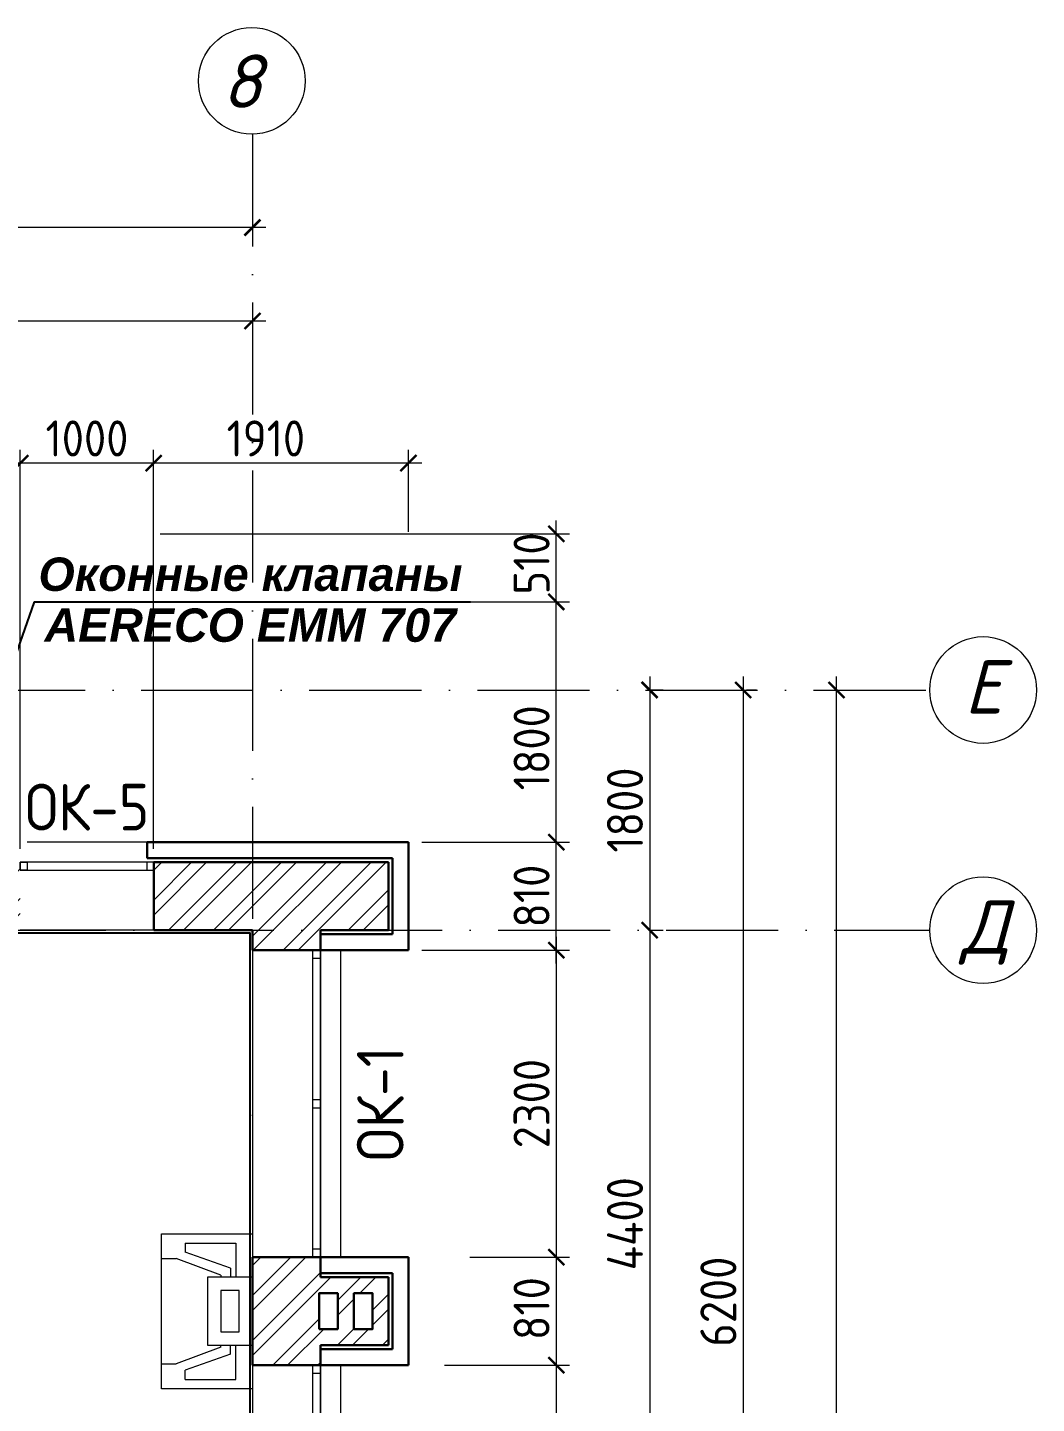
# Model space of a CAD drawing. Header units: millimetres. Extents: x 854812 to 1164625, y 589925 to 823301.
# Drawn here: x 1027229 to 1034793, y 738715 to 749027 of the extents above; entities that cross this region are included whole.
import ezdxf
from ezdxf.enums import TextEntityAlignment as Align

# ---------------------------------------------------------------- set-up
doc = ezdxf.new("R2010")
doc.units = ezdxf.units.MM
doc.linetypes.add('ACAD_ISO10W100', pattern=[18, 12, -3, 0, -3])
doc.linetypes.add('JIS_08_15', pattern=[17.25, 15, -0.75, 0.75, -0.75])
doc.layers.get('Defpoints').update_dxf_attribs({"color": 40})
for name, color, linetype, lineweight in [('АР_Марка_двери', 13, 'Continuous', 9), ('АР_Отделка_трапы-лотки', 133, 'Continuous', 13), ('АР_Штрих_материалы', 27, 'Continuous', 9), ('окна', 132, 'Continuous', 18), ('оси', 50, 'JIS_08_15', 9), ('размеры', 215, 'Continuous', 13), ('стены', 172, 'Continuous', 30), ('текст', 7, 'Continuous', 13), ('ФАСАД', 7, 'Continuous', 13)]:
    doc.layers.add(name, color=color, linetype=linetype, lineweight=lineweight)
doc.layers.add('МЕБЕЛЬ', color=42, linetype='Continuous')
doc.styles.add('GOST 2.304', font='isocpeur.ttf', dxfattribs={"width": 0.9})
doc.styles.add('Isocpeur', font='isocpeui.ttf')
doc.styles.add('style1', font='arialbi.ttf')
doc.dimstyles.new('1', dxfattribs={"dimscale": 100, "dimtxt": 2.7, "dimasz": 1.2, "dimexe": 1, "dimexo": 1, "dimgap": 0.5, "dimtad": 1, "dimdec": 0, "dimzin": 0, "dimdsep": 46, "dimtxsty": 'GOST 2.304', "dimblk": 'ARCHTICK', "dimcen": 0.09, "dimdle": 1, "dimclrd": 256, "dimclre": 256, "dimclrt": 7, "dimadec": 0, "dimazin": 0, "dimtfac": 1, "dimtdec": 0, "dimtmove": 1, "dimatfit": 3, "dimldrblk": 'ARCHTICK', "dimfxl": 100, "dimtolj": 1, "dimtzin": 0, "dimlwd": 5, "dimlwe": 5, "dimarcsym": 1})

# ---------------------------------------------------------------- blocks, each defined once
blk = doc.blocks.new('ок1000')
at = {"layer": 'окна', "ltscale": 0.1}
for p, q in [((962542, 736582), (962542, 735582)), ((961882, 736532), (961882, 735632))]:
    blk.add_line(p, q, dxfattribs=at)
for points in [[(962092, 735582), (962092, 736582), (962032, 736582), (962032, 735582)], [(962092, 736530), (962092, 736582), (962032, 736582), (962032, 736530)], [(962092, 735634), (962092, 735582), (962032, 735582), (962032, 735634)]]:
    blk.add_lwpolyline(points, close=True, dxfattribs=at)
blk = doc.blocks.new('_ArchTick')
at = {"color": 0, "linetype": 'ByBlock', "const_width": 0.15}
blk.add_lwpolyline([(-0.5, -0.5), (0.5, 0.5)], dxfattribs=at)
blk = doc.blocks.new('*D523')
at = {"layer": 'Defpoints', "color": 0, "lineweight": 50, "ltscale": 0.1}
for p in [(1030545, 742112), (1030444, 739812), (1031193, 739812)]:
    blk.add_point(p, dxfattribs=at)
at = {"layer": 'размеры', "lineweight": 5, "ltscale": 0.1}
for p, q in [((1031193, 742212), (1031193, 739712)), ((1030645, 742112), (1031293, 742112)), ((1030544, 739812), (1031293, 739812))]:
    blk.add_line(p, q, dxfattribs=at)
at = {"layer": 'размеры', "lineweight": 5, "ltscale": 0.1, "xscale": 120, "yscale": 120, "zscale": 120}
for p, rotation in [((1031193, 742112), 90), ((1031193, 739812), 270)]:
    blk.add_blockref('_ArchTick', p, dxfattribs=dict(at, rotation=rotation))
at = {"layer": 'размеры', "color": 7, "ltscale": 0.1, "insert": (1031008, 740962), "char_height": 270, "attachment_point": 5, "rotation": 90, "style": 'GOST 2.304'}
blk.add_mtext('\\A1;2300', dxfattribs=at)
blk = doc.blocks.new('*D525')
at = {"layer": 'Defpoints', "color": 0, "lineweight": 50, "ltscale": 0.1}
for p in [(1030254, 739002), (1030254, 737202), (1031193, 737202)]:
    blk.add_point(p, dxfattribs=at)
at = {"layer": 'размеры', "lineweight": 5, "ltscale": 0.1}
for p, q in [((1031193, 739102), (1031193, 737102)), ((1030354, 739002), (1031293, 739002)), ((1030354, 737202), (1031293, 737202))]:
    blk.add_line(p, q, dxfattribs=at)
at = {"layer": 'размеры', "lineweight": 5, "ltscale": 0.1, "xscale": 120, "yscale": 120, "zscale": 120}
for p, rotation in [((1031193, 739002), 90), ((1031193, 737202), 270)]:
    blk.add_blockref('_ArchTick', p, dxfattribs=dict(at, rotation=rotation))
at = {"layer": 'размеры', "color": 7, "ltscale": 0.1, "insert": (1031008, 738130), "char_height": 270, "attachment_point": 5, "rotation": 90, "style": 'GOST 2.304'}
blk.add_mtext('\\A1;1800', dxfattribs=at)
blk = doc.blocks.new('*D526')
at = {"layer": 'Defpoints', "color": 0, "lineweight": 50, "ltscale": 0.1}
for p in [(1030254, 744722), (1031193, 744722), (1030254, 742922)]:
    blk.add_point(p, dxfattribs=at)
at = {"layer": 'размеры', "lineweight": 5, "ltscale": 0.1}
for p, q in [((1031193, 742822), (1031193, 744822)), ((1030354, 744722), (1031293, 744722)), ((1030354, 742922), (1031293, 742922))]:
    blk.add_line(p, q, dxfattribs=at)
at = {"layer": 'размеры', "lineweight": 5, "ltscale": 0.1, "xscale": 120, "yscale": 120, "zscale": 120}
for p, rotation in [((1031193, 744722), 90), ((1031193, 742922), 270)]:
    blk.add_blockref('_ArchTick', p, dxfattribs=dict(at, rotation=rotation))
at = {"layer": 'размеры', "color": 7, "ltscale": 0.1, "insert": (1031008, 743629), "char_height": 270, "attachment_point": 5, "rotation": 90, "style": 'GOST 2.304'}
blk.add_mtext('\\A1;1800', dxfattribs=at)
blk = doc.blocks.new('*D531')
at = {"layer": 'Defpoints', "color": 0, "lineweight": 50, "ltscale": 0.1}
for p in [(1031805, 744062), (1031805, 742262), (1031893, 742262)]:
    blk.add_point(p, dxfattribs=at)
at = {"layer": 'размеры', "lineweight": 5, "ltscale": 0.1}
for p, q in [((1031893, 744162), (1031893, 742162)), ((1031905, 744062), (1031993, 744062)), ((1031905, 742262), (1031993, 742262))]:
    blk.add_line(p, q, dxfattribs=at)
at = {"layer": 'размеры', "lineweight": 5, "ltscale": 0.1, "xscale": 120, "yscale": 120, "zscale": 120}
for p, rotation in [((1031893, 744062), 90), ((1031893, 742262), 270)]:
    blk.add_blockref('_ArchTick', p, dxfattribs=dict(at, rotation=rotation))
at = {"layer": 'размеры', "color": 7, "ltscale": 0.1, "insert": (1031708, 743162), "char_height": 270, "attachment_point": 5, "rotation": 90, "style": 'GOST 2.304'}
blk.add_mtext('\\A1;1800', dxfattribs=at)
blk = doc.blocks.new('*D532')
at = {"layer": 'Defpoints', "color": 0, "lineweight": 50, "ltscale": 0.1}
for p in [(1031805, 742262), (1031805, 737862), (1031893, 737862)]:
    blk.add_point(p, dxfattribs=at)
at = {"layer": 'размеры', "lineweight": 5, "ltscale": 0.1}
for p, q in [((1031893, 742362), (1031893, 737762)), ((1031905, 742262), (1031993, 742262)), ((1031905, 737862), (1031993, 737862))]:
    blk.add_line(p, q, dxfattribs=at)
at = {"layer": 'размеры', "lineweight": 5, "ltscale": 0.1, "xscale": 120, "yscale": 120, "zscale": 120}
for p, rotation in [((1031893, 742262), 90), ((1031893, 737862), 270)]:
    blk.add_blockref('_ArchTick', p, dxfattribs=dict(at, rotation=rotation))
at = {"layer": 'размеры', "color": 7, "ltscale": 0.1, "insert": (1031708, 740062), "char_height": 270, "attachment_point": 5, "rotation": 90, "style": 'GOST 2.304'}
blk.add_mtext('\\A1;4400', dxfattribs=at)
blk = doc.blocks.new('*D534')
at = {"layer": 'Defpoints', "color": 0, "lineweight": 50, "ltscale": 0.1}
for p in [(1032519, 744062), (1032519, 737862), (1032593, 737862)]:
    blk.add_point(p, dxfattribs=at)
at = {"layer": 'размеры', "lineweight": 5, "ltscale": 0.1}
for p, q in [((1032593, 744162), (1032593, 737762)), ((1032619, 744062), (1032693, 744062)), ((1032619, 737862), (1032693, 737862))]:
    blk.add_line(p, q, dxfattribs=at)
at = {"layer": 'размеры', "lineweight": 5, "ltscale": 0.1, "xscale": 120, "yscale": 120, "zscale": 120}
for p, rotation in [((1032593, 744062), 90), ((1032593, 737862), 270)]:
    blk.add_blockref('_ArchTick', p, dxfattribs=dict(at, rotation=rotation))
at = {"layer": 'размеры', "color": 7, "ltscale": 0.1, "insert": (1032408, 739478), "char_height": 270, "attachment_point": 5, "rotation": 90, "style": 'GOST 2.304'}
blk.add_mtext('\\A1;6200', dxfattribs=at)
blk = doc.blocks.new('*D536')
at = {"layer": 'Defpoints', "color": 0, "lineweight": 50, "ltscale": 0.1}
for p in [(1028175, 745762), (1030085, 745146), (1028175, 742772)]:
    blk.add_point(p, dxfattribs=at)
at = {"layer": 'размеры', "lineweight": 5, "ltscale": 0.1}
for p, q in [((1028175, 742872), (1028175, 745862)), ((1030085, 745246), (1030085, 745862)), ((1030185, 745762), (1028075, 745762))]:
    blk.add_line(p, q, dxfattribs=at)
at = {"layer": 'размеры', "lineweight": 5, "ltscale": 0.1, "xscale": 120, "yscale": 120, "zscale": 120, "rotation": 180}
blk.add_blockref('_ArchTick', (1028175, 745762), dxfattribs=at)
at = {"layer": 'размеры', "lineweight": 5, "ltscale": 0.1, "xscale": 120, "yscale": 120, "zscale": 120}
blk.add_blockref('_ArchTick', (1030085, 745762), dxfattribs=at)
at = {"layer": 'размеры', "color": 7, "ltscale": 0.1, "insert": (1029016, 745947), "char_height": 270, "attachment_point": 5, "style": 'GOST 2.304'}
blk.add_mtext('\\A1;1910', dxfattribs=at)
blk = doc.blocks.new('*D537')
at = {"layer": 'Defpoints', "color": 0, "lineweight": 50, "ltscale": 0.1}
for p in [(1027175, 745762), (1027175, 742772), (1028175, 742772)]:
    blk.add_point(p, dxfattribs=at)
at = {"layer": 'размеры', "lineweight": 5, "ltscale": 0.1}
for p, q in [((1027175, 742872), (1027175, 745862)), ((1028175, 742872), (1028175, 745862)), ((1028275, 745762), (1027075, 745762))]:
    blk.add_line(p, q, dxfattribs=at)
at = {"layer": 'размеры', "lineweight": 5, "ltscale": 0.1, "xscale": 120, "yscale": 120, "zscale": 120, "rotation": 180}
blk.add_blockref('_ArchTick', (1027175, 745762), dxfattribs=at)
at = {"layer": 'размеры', "lineweight": 5, "ltscale": 0.1, "xscale": 120, "yscale": 120, "zscale": 120}
blk.add_blockref('_ArchTick', (1028175, 745762), dxfattribs=at)
at = {"layer": 'размеры', "color": 7, "ltscale": 0.1, "insert": (1027675, 745947), "char_height": 270, "attachment_point": 5, "style": 'GOST 2.304'}
blk.add_mtext('\\A1;1000', dxfattribs=at)
blk = doc.blocks.new('*D538')
at = {"layer": 'Defpoints', "color": 0, "lineweight": 50, "ltscale": 0.1}
for p in [(1025265, 745762), (1025265, 744722), (1027175, 742772)]:
    blk.add_point(p, dxfattribs=at)
at = {"layer": 'размеры', "lineweight": 5, "ltscale": 0.1}
for p, q in [((1025265, 744822), (1025265, 745862)), ((1027175, 742872), (1027175, 745862)), ((1027275, 745762), (1025165, 745762))]:
    blk.add_line(p, q, dxfattribs=at)
at = {"layer": 'размеры', "lineweight": 5, "ltscale": 0.1, "xscale": 120, "yscale": 120, "zscale": 120, "rotation": 180}
blk.add_blockref('_ArchTick', (1025265, 745762), dxfattribs=at)
at = {"layer": 'размеры', "lineweight": 5, "ltscale": 0.1, "xscale": 120, "yscale": 120, "zscale": 120}
blk.add_blockref('_ArchTick', (1027175, 745762), dxfattribs=at)
at = {"layer": 'размеры', "color": 7, "ltscale": 0.1, "insert": (1026220, 745947), "char_height": 270, "attachment_point": 5, "style": 'GOST 2.304'}
blk.add_mtext('\\A1;1910', dxfattribs=at)
blk = doc.blocks.new('*D548')
at = {"layer": 'Defpoints', "color": 0, "lineweight": 50}
for p in [(1024605, 746850), (1024605, 746827), (1028915, 746850)]:
    blk.add_point(p, dxfattribs=at)
at = {"layer": 'размеры', "lineweight": 5}
for p, q in [((1029015, 746827), (1024505, 746827)), ((1024605, 746750), (1024605, 746727)), ((1028915, 746750), (1028915, 746727))]:
    blk.add_line(p, q, dxfattribs=at)
at = {"layer": 'размеры', "lineweight": 5, "xscale": 120, "yscale": 120, "zscale": 120, "rotation": 180}
blk.add_blockref('_ArchTick', (1024605, 746827), dxfattribs=at)
at = {"layer": 'размеры', "lineweight": 5, "xscale": 120, "yscale": 120, "zscale": 120}
blk.add_blockref('_ArchTick', (1028915, 746827), dxfattribs=at)
at = {"layer": 'размеры', "color": 7, "insert": (1026760, 747012), "char_height": 270, "attachment_point": 5, "style": 'GOST 2.304'}
blk.add_mtext('\\A1;4310', dxfattribs=at)
blk = doc.blocks.new('*D549')
at = {"layer": 'Defpoints', "color": 0, "lineweight": 50}
for p in [(1011745, 747550), (1011745, 747527), (1028915, 747550)]:
    blk.add_point(p, dxfattribs=at)
at = {"layer": 'размеры', "lineweight": 5}
for p, q in [((1029015, 747527), (1011645, 747527)), ((1011745, 747450), (1011745, 747427)), ((1028915, 747450), (1028915, 747427))]:
    blk.add_line(p, q, dxfattribs=at)
at = {"layer": 'размеры', "lineweight": 5, "xscale": 120, "yscale": 120, "zscale": 120, "rotation": 180}
blk.add_blockref('_ArchTick', (1011745, 747527), dxfattribs=at)
at = {"layer": 'размеры', "lineweight": 5, "xscale": 120, "yscale": 120, "zscale": 120}
blk.add_blockref('_ArchTick', (1028915, 747527), dxfattribs=at)
at = {"layer": 'размеры', "color": 7, "insert": (1019836, 747712), "char_height": 270, "attachment_point": 5, "style": 'GOST 2.304'}
blk.add_mtext('\\A1;17170', dxfattribs=at)
blk = doc.blocks.new('*D556')
at = {"layer": 'Defpoints', "color": 0, "lineweight": 50, "ltscale": 0.1}
for p in [(1033293, 744062), (1033293, 744062), (1033293, 728862)]:
    blk.add_point(p, dxfattribs=at)
at = {"layer": 'ФАСАД', "lineweight": 5, "ltscale": 0.1}
blk.add_line((1033293, 728762), (1033293, 744162), dxfattribs=at)
at = {"layer": 'ФАСАД', "lineweight": 5, "ltscale": 0.1, "xscale": 120, "yscale": 120, "zscale": 120}
for p, rotation in [((1033293, 744062), 90), ((1033293, 728862), 270)]:
    blk.add_blockref('_ArchTick', p, dxfattribs=dict(at, rotation=rotation))
at = {"layer": 'ФАСАД', "color": 7, "lineweight": 35, "ltscale": 0.1, "insert": (1033108, 736462), "char_height": 270, "attachment_point": 5, "rotation": 90, "style": 'GOST 2.304'}
blk.add_mtext('\\A1;15200', dxfattribs=at)
blk = doc.blocks.new('*D560')
at = {"layer": 'Defpoints', "color": 0, "lineweight": 50, "ltscale": 0.1}
for p in [(1030085, 742922), (1031193, 742922), (1030085, 742112)]:
    blk.add_point(p, dxfattribs=at)
at = {"layer": 'размеры', "lineweight": 5, "ltscale": 0.1}
for p, q in [((1031193, 742012), (1031193, 743022)), ((1030185, 742922), (1031293, 742922)), ((1030185, 742112), (1031293, 742112))]:
    blk.add_line(p, q, dxfattribs=at)
at = {"layer": 'размеры', "lineweight": 5, "ltscale": 0.1, "xscale": 120, "yscale": 120, "zscale": 120}
for p, rotation in [((1031193, 742922), 90), ((1031193, 742112), 270)]:
    blk.add_blockref('_ArchTick', p, dxfattribs=dict(at, rotation=rotation))
at = {"layer": 'размеры', "color": 7, "ltscale": 0.1, "insert": (1031008, 742517), "char_height": 270, "attachment_point": 5, "rotation": 90, "style": 'GOST 2.304'}
blk.add_mtext('\\A1;810', dxfattribs=at)
blk = doc.blocks.new('*D561')
at = {"layer": 'Defpoints', "color": 0, "lineweight": 50, "ltscale": 0.1}
for p in [(1030762, 739812), (1030762, 739002), (1031193, 739002)]:
    blk.add_point(p, dxfattribs=at)
at = {"layer": 'размеры', "lineweight": 5, "ltscale": 0.1}
for p, q in [((1031193, 739912), (1031193, 738902)), ((1030862, 739812), (1031293, 739812)), ((1030862, 739002), (1031293, 739002))]:
    blk.add_line(p, q, dxfattribs=at)
at = {"layer": 'размеры', "lineweight": 5, "ltscale": 0.1, "xscale": 120, "yscale": 120, "zscale": 120}
for p, rotation in [((1031193, 739812), 90), ((1031193, 739002), 270)]:
    blk.add_blockref('_ArchTick', p, dxfattribs=dict(at, rotation=rotation))
at = {"layer": 'размеры', "color": 7, "ltscale": 0.1, "insert": (1031008, 739426), "char_height": 270, "attachment_point": 5, "rotation": 90, "style": 'GOST 2.304'}
blk.add_mtext('\\A1;810', dxfattribs=at)
blk = doc.blocks.new('*D571')
at = {"layer": 'Defpoints', "color": 0, "lineweight": 50, "ltscale": 0.1}
for p in [(1028123, 745232), (1031193, 745232), (1031016, 744722)]:
    blk.add_point(p, dxfattribs=at)
at = {"layer": 'размеры', "lineweight": 5, "ltscale": 0.1}
for p, q in [((1031193, 744622), (1031193, 745332)), ((1028223, 745232), (1031293, 745232)), ((1031116, 744722), (1031293, 744722))]:
    blk.add_line(p, q, dxfattribs=at)
at = {"layer": 'размеры', "lineweight": 5, "ltscale": 0.1, "xscale": 120, "yscale": 120, "zscale": 120}
for p, rotation in [((1031193, 745232), 90), ((1031193, 744722), 270)]:
    blk.add_blockref('_ArchTick', p, dxfattribs=dict(at, rotation=rotation))
at = {"layer": 'размеры', "color": 7, "ltscale": 0.1, "insert": (1031008, 745010), "char_height": 270, "attachment_point": 5, "rotation": 90, "style": 'GOST 2.304'}
blk.add_mtext('\\A1;510', dxfattribs=at)

msp = doc.modelspace()

# ---------------------------------------------------------------- hatches: boundary and pattern name
at = {"layer": 'АР_Штрих_материалы', "ltscale": 100}
h = msp.add_hatch(dxfattribs=at)
h.set_pattern_fill('ANSI32', color=256, scale=25, style=0)
h.set_pattern_definition([(45, (51302.94, 0), (-168.3798, 168.3798), []), (45, (51415.2, 0), (-168.3798, 168.3798), [])])
h.paths.add_polyline_path([(1012815.5, 742771.9), (1011745.5, 742771.9), (1011745.5, 743281.9), (1011235.5, 743281.9), (1011235.5, 740661.4), (1011745.5, 740661.4), (1011745.5, 742262.1), (1012815.5, 742262.1)])
h.paths.add_polyline_path([(1016835.5, 742771.9), (1015485.5, 742771.9), (1015485.5, 743281.9), (1014975.5, 743281.9), (1014975.5, 742771.9), (1013915.5, 742771.9), (1013915.5, 742262.1), (1014975.5, 742262.1), (1014975.5, 740688.9), (1015225.5, 740688.9), (1015365.5, 740688.9), (1015365.5, 740548.9), (1015225.5, 740548.9), (1014975.5, 740548.9), (1014975.5, 740428.9), (1015225.5, 740428.9), (1015365.5, 740428.9), (1015365.5, 740158.9), (1015225.5, 740158.9), (1014975.5, 740158.9), (1014975.5, 737861.9), (1013815.5, 737861.9), (1013815.5, 737481.6), (1014975.5, 737481.6), (1014975.5, 737351.9), (1016595.5, 737351.9), (1016595.5, 737481.6), (1018335.5, 737481.6), (1018335.5, 736151.9), (1017915.4, 736151.9), (1017915.4, 736031.9), (1018335.5, 736031.9), (1018335.5, 735771.9), (1018455.5, 735771.9), (1018455.5, 737481.6), (1020705.5, 737481.6), (1020705.5, 738891.9), (1020325.5, 738891.9), (1020325.5, 737861.9), (1015485.5, 737861.9), (1015485.5, 738461.9), (1015485.5, 739638.9), (1015365.2, 739638.9), (1015225.2, 739638.9), (1015225.2, 739778.9), (1015365.2, 739778.9), (1015485.1, 739778.9), (1015485.1, 739898.9), (1015365.2, 739898.9), (1015225.2, 739898.9), (1015225.2, 740038.9), (1015365.2, 740038.9), (1015485.5, 740038.9), (1015485.5, 742261.9), (1016835.5, 742262)])
h.paths.add_polyline_path([(1018895.5, 742771.9), (1018695.5, 742771.9), (1018695.5, 743281.9), (1018185.5, 743281.9), (1018185.5, 742771.9), (1018035.5, 742771.9), (1018035.5, 742262), (1018895.5, 742262.1)], flags=17)
h.paths.add_polyline_path([(1020705.5, 744061.9), (1022055.5, 744061.9), (1022055.5, 744571.6), (1020705.5, 744571.6), (1020705.5, 745081.6), (1020195.5, 745081.6), (1020195.5, 742771.9), (1019995.5, 742771.9), (1019995.5, 742262.1), (1020325.5, 742262.1), (1020325.5, 741232.1), (1020705.5, 741232.1)])
h.paths.add_polyline_path([(1024065.5, 744571.9), (1023915.5, 744571.9), (1023915.5, 745081.9), (1023405.5, 745081.9), (1023405.5, 744571.9), (1023255.5, 744571.9), (1023255.5, 744061.9), (1024065.5, 744061.9)])
h.paths.add_polyline_path([(1027175.5, 742771.9), (1025115.5, 742771.9), (1025115.5, 742921.9), (1024605.5, 742921.9), (1024605.5, 742261.9), (1027175.5, 742261.9)])
h.paths.add_polyline_path([(1029935.5, 742771.9), (1028175.5, 742771.9), (1028175.5, 742261.9), (1028915.5, 742261.9), (1028915.5, 742261.6), (1028915.5, 742111.9), (1029425.5, 742111.9), (1029425.5, 742261.9), (1029935.5, 742261.9)])
h.paths.add_polyline_path([(1029935.5, 739661.6), (1029425.5, 739661.6), (1029425.5, 739811.6), (1028915.5, 739811.6), (1028915.5, 739001.6), (1029425.5, 739001.6), (1029425.5, 739152), (1029935.5, 739152.1)])
h.paths.add_polyline_path([(1029415.5, 739541.6), (1029555.5, 739541.6), (1029555.5, 739272), (1029415.5, 739272)], flags=16)
h.paths.add_polyline_path([(1029675.5, 739541.6), (1029815.5, 739541.6), (1029815.5, 739272), (1029675.5, 739272)], flags=16)
h.paths.add_polyline_path([(1028375.5, 737861.9), (1025105.5, 737861.9), (1025105.5, 737741.9), (1025105.5, 737601.9), (1024965.5, 737601.9), (1024965.5, 737741.9), (1024965.5, 737861.9), (1023495.5, 737861.9), (1023495.5, 736261.4), (1025095.5, 736261.4), (1025095.5, 736381.4), (1023875.5, 736381.4), (1023875.5, 737481.6), (1024705.5, 737481.8), (1024705.5, 737601.9), (1024705.5, 737741.9), (1024845.5, 737741.9), (1024845.5, 737601.9), (1024845.5, 737481.8), (1024975.5, 737481.9), (1024975.5, 737241.4), (1025095.5, 737241.4), (1025095.5, 737481.9), (1025225.5, 737481.9), (1025225.5, 737601.9), (1025225.5, 737741.9), (1025365.5, 737741.9), (1025365.5, 737601.9), (1025365.5, 737481.9), (1027715.5, 737481.9), (1027715.5, 736601.9), (1028225.5, 736601.9), (1028225.5, 737481.6), (1028375.5, 737481.6)])
h.paths.add_polyline_path([(1028225.5, 735601.9), (1027715.5, 735601.9), (1027715.5, 735381.9), (1025037.9, 735381.9, -0.0804194), (1024910, 735381.9), (1023875.5, 735381.9), (1023875.5, 735451.4), (1023495.5, 735451.4), (1023495.5, 734941.4), (1023875.5, 734941.4), (1023875.5, 735261.9), (1027715.5, 735261.9), (1027715.5, 732542.3), (1028225.5, 732542.3)])

# ---------------------------------------------------------------- linework, layer by layer
at = {"layer": 'Defpoints', "ltscale": 40}
for q in [(1026776.5, 743292.5), (1030551.1, 744721.7)]:
    msp.add_line((1027279.6, 744721.7), q, dxfattribs=at)
at = {"layer": 'Defpoints', "ltscale": 0.1}
msp.add_lwpolyline([(1020725.5, 741212.1), (1020725.5, 741212.1), (1020725.5, 744041.9), (1024585.5, 744041.9), (1024585.5, 742241.9), (1028895.5, 742241.9), (1028895.5, 737881.9), (1028895.5, 737881.9), (1023475.5, 737881.9), (1023475.5, 737881.9), (1023475.5, 737881.9), (1023475.5, 737881.9), (1023475.5, 737881.9), (1023475.5, 728881.6), (1020725.5, 728881.6), (1020725.5, 734661.6), (1018475.5, 734661.6), (1018475.5, 737461.6), (1020725.5, 737461.6), (1020725.5, 741212.1)], close=True, dxfattribs=at)
at = {"layer": 'АР_Отделка_трапы-лотки', "ltscale": 0.1}
msp.add_lwpolyline([(1020725.5, 737461.6), (1020725.5, 737861.9), (1020725.5, 738911.9), (1020305.5, 738911.9), (1020305.5, 737881.9), (1015505.5, 737881.9), (1015505.5, 742241.9), (1020305.5, 742242.1), (1020305.5, 741212.1), (1020725.5, 741212.1), (1020725.5, 744041.9), (1024585.5, 744041.9), (1024585.5, 742241.9), (1028895.5, 742241.9), (1028895.5, 737881.9), (1023475.5, 737881.9), (1023475.5, 737481.6), (1023475.5, 736241.4)], dxfattribs=at)
at = {"layer": 'мебель', "color": 7, "lineweight": 15, "ltscale": 0.4}
for p, q in [((1028412.4, 739917.6), (1028412.4, 739849.2)), ((1028235, 739801.3), (1028344.6, 739801.3)), ((1028678.9, 739675.8), (1028344.5, 739801.3)), ((1028751.8, 739729.7), (1028412.4, 739849.2)), ((1028678.9, 739675.8), (1028678.9, 739662)), ((1028751.8, 739729.7), (1028751.9, 739662)), ((1028678.9, 739137.4), (1028344.5, 739011.9)), ((1028678.9, 739137.4), (1028678.9, 739151.2)), ((1028751.8, 739083.5), (1028751.9, 739151.2)), ((1028751.8, 739083.5), (1028412.4, 738964)), ((1028235, 739011.9), (1028344.6, 739011.9)), ((1028412.4, 738895.6), (1028412.4, 738964))]:
    msp.add_line(p, q, dxfattribs=at)
for points in [[(1028235, 739801.3), (1028235, 739987.6), (1028915.5, 739987.6), (1028915.5, 738825.6), (1028235, 738825.6), (1028235, 739011.9)], [(1028412.4, 739917.6), (1028792, 739917.6), (1028792, 739662)], [(1028412.4, 738895.6), (1028792, 738895.6), (1028792, 739151.2)]]:
    msp.add_lwpolyline(points, dxfattribs=at)
at = {"layer": 'мебель', "color": 7, "lineweight": 15}
msp.add_lwpolyline([(1028235, 739011.9), (1028235, 739801.3)], dxfattribs=at)
at = {"layer": 'мебель', "color": 7, "lineweight": 15, "ltscale": 0.4}
for points in [[(1028578.9, 739662), (1028578.9, 739151.2), (1028915.5, 739151.2), (1028915.5, 739662)], [(1028678.9, 739562), (1028678.9, 739251.2), (1028815.5, 739251.2), (1028815.5, 739562)]]:
    msp.add_lwpolyline(points, close=True, dxfattribs=at)
at = {"layer": 'окна', "ltscale": 0.1}
for p, q in [((1028915.5, 742141.6), (1028915.5, 739811.6)), ((1029425.5, 742111.6), (1029425.5, 739811.6)), ((1029575.5, 742111.6), (1029575.5, 739811.6)), ((1028915.5, 739001.6), (1028915.5, 737861.6)), ((1029425.5, 739001.6), (1029425.5, 737351.6)), ((1029575.5, 739001.6), (1029575.5, 737201.6))]:
    msp.add_line(p, q, dxfattribs=at)
for points in [[(1029365.5, 742051.9), (1029425.5, 742051.9), (1029425.5, 742111.9), (1029365.5, 742111.9)], [(1029365.5, 742111.9), (1029365.5, 739811.6), (1029425.5, 739811.6), (1029425.5, 742111.9)], [(1029365.5, 740931.7), (1029425.5, 740931.7), (1029425.5, 740991.7), (1029365.5, 740991.7)], [(1029365.5, 739811.6), (1029425.5, 739811.6), (1029425.5, 739871.6), (1029365.5, 739871.6)], [(1029365.5, 739001.6), (1029365.5, 737351.6), (1029425.5, 737351.6), (1029425.5, 739001.6)], [(1029365.5, 739001.6), (1029365.5, 738941.6), (1029425.5, 738941.6), (1029425.5, 739001.6)]]:
    msp.add_lwpolyline(points, close=True, dxfattribs=at)
at = {"layer": 'оси', "color": 7, "linetype": 'ACAD_ISO10W100', "ltscale": 70}
for p, q in [((1028915.5, 748226.6), (1028915.5, 723436.1)), ((1020521.1, 744061.9), (1033992.5, 744061.9)), ((1021936.2, 742261.9), (1033992.5, 742261.9))]:
    msp.add_line(p, q, dxfattribs=at)
at = {"layer": 'стены', "ltscale": 0.1}
for p, q in [((1030085.5, 742921.9), (1028125.5, 742921.9)), ((1028125.5, 742921.9), (1028125.5, 742801.9)), ((1030085.5, 742921.9), (1030085.5, 742111.9)), ((1029965.5, 742801.9), (1028125.5, 742801.9)), ((1029935.5, 742771.9), (1028175.5, 742771.9)), ((1028175.5, 742771.9), (1028175.5, 742261.9)), ((1029935.5, 742771.9), (1029935.5, 742261.9)), ((1029965.5, 742801.9), (1029965.5, 742231.9)), ((1028915.5, 742261.6), (1028175.5, 742261.6)), ((1028915.5, 742261.6), (1028915.5, 742111.9)), ((1029935.5, 742261.9), (1029425.5, 742261.9)), ((1029425.5, 742111.6), (1029425.5, 742261.9)), ((1029425.5, 742231.9), (1029965.5, 742231.9)), ((1028915.5, 742111.9), (1030085.5, 742111.9)), ((1028915.5, 739811.6), (1028915.5, 739001.6)), ((1028915.5, 739811.6), (1030085.5, 739811.6)), ((1029425.5, 739811.6), (1029425.5, 739661.6)), ((1030085.5, 739811.6), (1030085.5, 739001.6)), ((1029965.5, 739691.6), (1029425.5, 739691.6)), ((1029935.5, 739661.6), (1029425.5, 739661.6)), ((1029935.5, 739661.6), (1029935.5, 739152.1)), ((1029965.5, 739691.6), (1029965.5, 739121.6)), ((1029935.5, 739152.1), (1029425.5, 739152)), ((1029425.5, 739002), (1029425.5, 739152)), ((1029425.5, 739121.6), (1029965.5, 739121.6)), ((1028915.5, 739001.6), (1030085.5, 739001.6))]:
    msp.add_line(p, q, dxfattribs=at)
for points in [[(1029415.5, 739272), (1029555.5, 739272), (1029555.5, 739541.6), (1029415.5, 739541.6)], [(1029675.5, 739272), (1029815.5, 739272), (1029815.5, 739541.6), (1029675.5, 739541.6)]]:
    msp.add_lwpolyline(points, close=True, dxfattribs=at)
at = {"layer": 'текст', "color": 7}
for centre in [(1028910.5, 748626.6), (1034392.5, 744061.9), (1034392.5, 742261.6)]:
    msp.add_circle(centre, 400, dxfattribs=at)

# ---------------------------------------------------------------- block references
at = {"layer": 'размеры', "rotation": 270}
msp.add_blockref('ок1000', (291593.6, 1704803.9), dxfattribs=at)

# ---------------------------------------------------------------- texts
at = {"layer": 'Defpoints', "ltscale": 40, "style": 'style1'}
for s, p in [('Оконные клапаны', (1027311.5, 744804.6)), ('AERECO ЕММ 707', (1027356.9, 744423.1))]:
    msp.add_text(s, height=250, dxfattribs=at).set_placement(p)
at = {"layer": 'АР_Марка_двери', "linetype": 'Continuous', "lineweight": 15, "style": 'GOST 2.304', "width": 0.9}
msp.add_text('ОК-5', height=350, dxfattribs=at).set_placement((1027677.5, 743009.1), align=Align.CENTER)
msp.add_text('ОК-1', height=350, rotation=90, dxfattribs=at).set_placement((1030048.6, 740961.6), align=Align.CENTER)
at = {"layer": 'текст', "color": 7, "style": 'Isocpeur'}
for s, p in [('8', (1028835.4, 748424.2)), ('Е', (1034394.7, 743885.5)), ('Д', (1034407.7, 742085.2))]:
    msp.add_text(s, height=400, dxfattribs=at).set_placement(p, align=Align.CENTER)

# ---------------------------------------------------------------- dimensions: what is measured, and where the dimension line sits
at = {"layer": 'размеры'}
dim = msp.add_linear_dim(base=(1011745.5, 747526.6), p1=(1028915.5, 747549.8), p2=(1011745.5, 747549.8), angle=180, dimstyle='1', dxfattribs=at)
dim.commit()
dim.dimension.update_dxf_attribs({"geometry": '*D549', "text_midpoint": (1019836.5, 747526.6), "dimtype": 160})
dim = msp.add_linear_dim(base=(1024605.5, 746826.6), p1=(1028915.5, 746849.8), p2=(1024605.5, 746849.8), angle=180, dimstyle='1', dxfattribs=at)
dim.commit()
dim.dimension.update_dxf_attribs({"geometry": '*D548', "text_midpoint": (1026760.5, 747011.6)})
at = {"layer": 'размеры', "ltscale": 0.1}
for base, p1, p2, angle, picture, middle in [((1025265.5, 745761.8), (1027175.5, 742771.9), (1025265.5, 744721.9), 180, '*D538', (1026220.5, 745946.8)), ((1027175.5, 745761.8), (1028175.5, 742771.9), (1027175.5, 742771.9), 180, '*D537', (1027675.5, 745946.8)), ((1031892.5, 742261.9), (1031805.1, 744061.9), (1031805.1, 742261.9), 90, '*D531', (1031707.5, 743161.9)), ((1031192.5, 742921.9), (1030085.5, 742111.9), (1030085.5, 742921.9), 90, '*D560', (1031007.5, 742516.9)), ((1031892.5, 737861.6), (1031805.1, 742261.9), (1031805.1, 737861.6), 90, '*D532', (1031707.5, 740061.7))]:
    dim = msp.add_linear_dim(base=base, p1=p1, p2=p2, angle=angle, dimstyle='1', dxfattribs=at)
    dim.commit()
    dim.dimension.update_dxf_attribs({"geometry": picture, "text_midpoint": middle})
for base, p1, p2, angle, picture, middle in [((1028175.5, 745761.8), (1030085.5, 745146.5), (1028175.5, 742771.9), 180, '*D536', (1029015.7, 745761.8)), ((1031192.5, 745231.9), (1031016.3, 744721.9), (1028122.5, 745231.9), 90, '*D571', (1031192.5, 745010.1)), ((1031192.5, 744721.9), (1030254.4, 742921.9), (1030254.4, 744721.9), 270, '*D526', (1031192.5, 743629)), ((1032592.5, 737861.6), (1032519.3, 744061.9), (1032519.3, 737861.6), 90, '*D534', (1032592.5, 739478.1)), ((1031192.5, 739811.9), (1030545.3, 742111.9), (1030444.2, 739811.9), 90, '*D523', (1031192.5, 740961.9)), ((1031192.5, 739001.6), (1030761.8, 739811.6), (1030761.8, 739001.6), 90, '*D561', (1031192.5, 739426.4)), ((1031192.5, 737201.6), (1030254.4, 739001.6), (1030254.4, 737201.6), 90, '*D525', (1031192.5, 738130.5))]:
    dim = msp.add_linear_dim(base=base, p1=p1, p2=p2, angle=angle, dimstyle='1', dxfattribs=at)
    dim.commit()
    dim.dimension.update_dxf_attribs({"geometry": picture, "text_midpoint": middle, "dimtype": 160})
at = {"layer": 'ФАСАД', "color": 1, "lineweight": 35, "ltscale": 0.1}
dim = msp.add_linear_dim(base=(1033292.5, 744061.9), p1=(1033292.5, 728861.6), p2=(1033292.5, 744061.9), angle=90, dimstyle='1', dxfattribs=at)
dim.commit()
dim.dimension.update_dxf_attribs({"geometry": '*D556', "text_midpoint": (1033107.5, 736461.7)})

doc.saveas('drawing.dxf')
